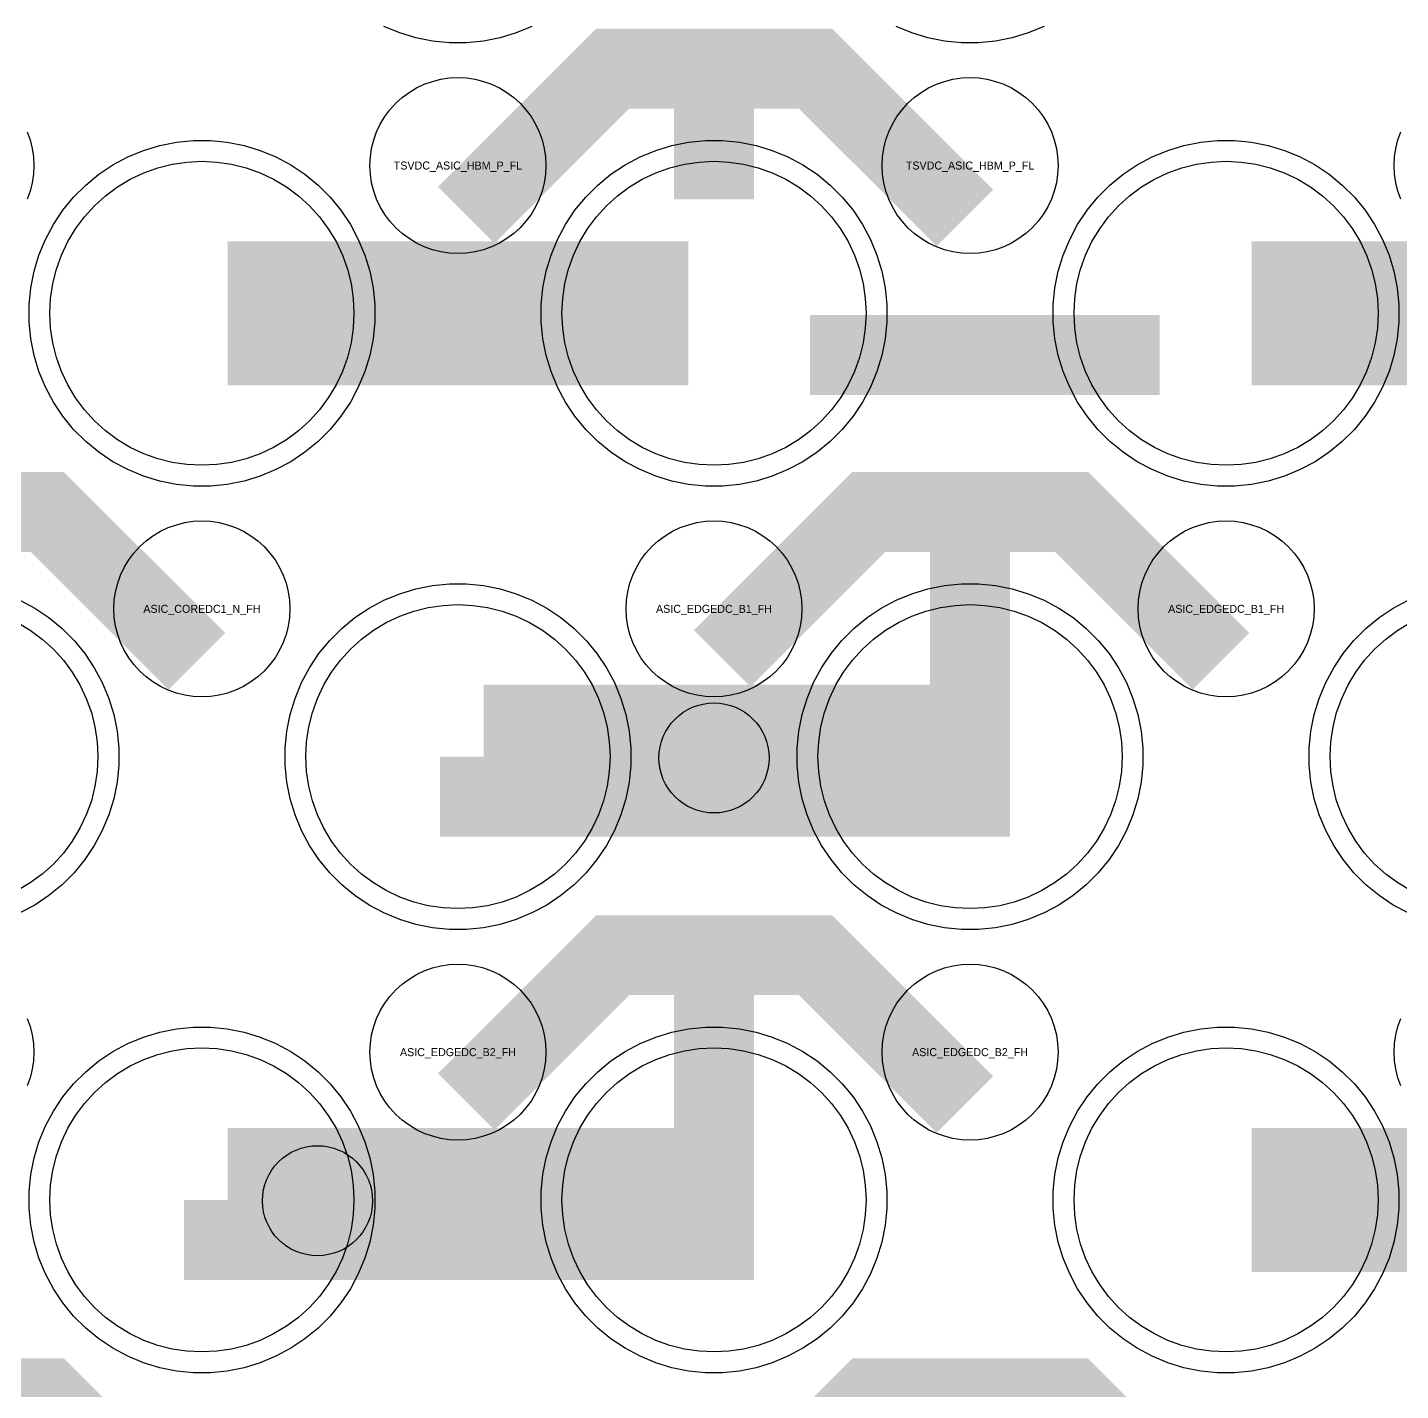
# Model space of a CAD drawing. Extents: x -11880 to 11880, y -14992 to 14992.
# Drawn here: x -9894.5 to -9465.5, y -3121.2 to -2695.1 of the extents above; entities that cross this region are included whole.
import ezdxf
from ezdxf.enums import TextEntityAlignment as Align

# ---------------------------------------------------------------- set-up
doc = ezdxf.new("R2010")
doc.units = 0
doc.header["$MEASUREMENT"] = 0
for name, color, linetype in [('GDS_775_DT_237', 138, 'CONTINUOUS'), ('RDL1_FS', 34, 'CONTINUOUS'), ('RDL_BS', 160, 'CONTINUOUS')]:
    doc.layers.add(name, color=color, linetype=linetype)

msp = doc.modelspace()

# ---------------------------------------------------------------- linework, layer by layer
at = {"layer": 'RDL1_FS', "color": 11, "true_color": 0xf27172}
for points in [[(-9840, -2831.999), (-9844.657, -2831.77), (-9849.268, -2831.086), (-9853.791, -2829.954), (-9858.181, -2828.382), (-9862.395, -2826.39), (-9866.395, -2823.992), (-9870.14, -2821.214), (-9873.594, -2818.084), (-9876.724, -2814.63), (-9879.502, -2810.885), (-9881.9, -2806.885), (-9883.892, -2802.671), (-9885.464, -2798.281), (-9886.596, -2793.758), (-9887.28, -2789.147), (-9887.509, -2784.49), (-9887.28, -2779.833), (-9886.596, -2775.222), (-9885.464, -2770.699), (-9883.892, -2766.309), (-9881.9, -2762.095), (-9879.502, -2758.095), (-9876.724, -2754.35), (-9873.594, -2750.896), (-9870.14, -2747.766), (-9866.395, -2744.988), (-9862.395, -2742.59), (-9858.181, -2740.598), (-9853.791, -2739.026), (-9849.268, -2737.894), (-9844.657, -2737.21), (-9840, -2736.981), (-9835.343, -2737.21), (-9830.732, -2737.894), (-9826.209, -2739.026), (-9821.819, -2740.598), (-9817.605, -2742.59), (-9813.605, -2744.988), (-9809.86, -2747.766), (-9806.406, -2750.896), (-9803.276, -2754.35), (-9800.498, -2758.095), (-9798.1, -2762.095), (-9796.108, -2766.309), (-9794.536, -2770.699), (-9793.404, -2775.222), (-9792.72, -2779.833), (-9792.491, -2784.49), (-9792.72, -2789.147), (-9793.404, -2793.758), (-9794.536, -2798.281), (-9796.108, -2802.671), (-9798.1, -2806.885), (-9800.498, -2810.885), (-9803.276, -2814.63), (-9806.406, -2818.084), (-9809.86, -2821.214), (-9813.605, -2823.992), (-9817.605, -2826.39), (-9821.819, -2828.382), (-9826.209, -2829.954), (-9830.732, -2831.086), (-9835.343, -2831.77)], [(-9680, -2831.999), (-9684.657, -2831.77), (-9689.268, -2831.086), (-9693.791, -2829.954), (-9698.181, -2828.382), (-9702.395, -2826.39), (-9706.395, -2823.992), (-9710.14, -2821.214), (-9713.594, -2818.084), (-9716.724, -2814.63), (-9719.502, -2810.885), (-9721.9, -2806.885), (-9723.892, -2802.671), (-9725.464, -2798.281), (-9726.596, -2793.758), (-9727.28, -2789.147), (-9727.509, -2784.49), (-9727.28, -2779.833), (-9726.596, -2775.222), (-9725.464, -2770.699), (-9723.892, -2766.309), (-9721.9, -2762.095), (-9719.502, -2758.095), (-9716.724, -2754.35), (-9713.594, -2750.896), (-9710.14, -2747.766), (-9706.395, -2744.988), (-9702.395, -2742.59), (-9698.181, -2740.598), (-9693.791, -2739.026), (-9689.268, -2737.894), (-9684.657, -2737.21), (-9680, -2736.981), (-9675.343, -2737.21), (-9670.732, -2737.894), (-9666.209, -2739.026), (-9661.819, -2740.598), (-9657.605, -2742.59), (-9653.605, -2744.988), (-9649.86, -2747.766), (-9646.406, -2750.896), (-9643.276, -2754.35), (-9640.498, -2758.095), (-9638.1, -2762.095), (-9636.108, -2766.309), (-9634.536, -2770.699), (-9633.404, -2775.222), (-9632.72, -2779.833), (-9632.491, -2784.49), (-9632.72, -2789.147), (-9633.404, -2793.758), (-9634.536, -2798.281), (-9636.108, -2802.671), (-9638.1, -2806.885), (-9640.498, -2810.885), (-9643.276, -2814.63), (-9646.406, -2818.084), (-9649.86, -2821.214), (-9653.605, -2823.992), (-9657.605, -2826.39), (-9661.819, -2828.382), (-9666.209, -2829.954), (-9670.732, -2831.086), (-9675.343, -2831.77)], [(-9520, -2831.999), (-9524.657, -2831.77), (-9529.268, -2831.086), (-9533.791, -2829.954), (-9538.181, -2828.382), (-9542.395, -2826.39), (-9546.395, -2823.992), (-9550.14, -2821.214), (-9553.594, -2818.084), (-9556.724, -2814.63), (-9559.502, -2810.885), (-9561.9, -2806.885), (-9563.892, -2802.671), (-9565.464, -2798.281), (-9566.596, -2793.758), (-9567.28, -2789.147), (-9567.509, -2784.49), (-9567.28, -2779.833), (-9566.596, -2775.222), (-9565.464, -2770.699), (-9563.892, -2766.309), (-9561.9, -2762.095), (-9559.502, -2758.095), (-9556.724, -2754.35), (-9553.594, -2750.896), (-9550.14, -2747.766), (-9546.395, -2744.988), (-9542.395, -2742.59), (-9538.181, -2740.598), (-9533.791, -2739.026), (-9529.268, -2737.894), (-9524.657, -2737.21), (-9520, -2736.981), (-9515.343, -2737.21), (-9510.732, -2737.894), (-9506.209, -2739.026), (-9501.819, -2740.598), (-9497.605, -2742.59), (-9493.605, -2744.988), (-9489.86, -2747.766), (-9486.406, -2750.896), (-9483.276, -2754.35), (-9480.498, -2758.095), (-9478.1, -2762.095), (-9476.108, -2766.309), (-9474.536, -2770.699), (-9473.404, -2775.222), (-9472.72, -2779.833), (-9472.491, -2784.49), (-9472.72, -2789.147), (-9473.404, -2793.758), (-9474.536, -2798.281), (-9476.108, -2802.671), (-9478.1, -2806.885), (-9480.498, -2810.885), (-9483.276, -2814.63), (-9486.406, -2818.084), (-9489.86, -2821.214), (-9493.605, -2823.992), (-9497.605, -2826.39), (-9501.819, -2828.382), (-9506.209, -2829.954), (-9510.732, -2831.086), (-9515.343, -2831.77)]]:
    msp.add_lwpolyline(points, close=True, dxfattribs=at)
for points in [[(-9831.998, -2784.49, 45, 45, 0), (-9759.998, -2784.49, 45, 45, 0)], [(-9759.998, -2784.49, 45, 45, 0), (-9687.998, -2784.49, 45, 45, 0)], [(-9511.998, -2784.49, 45, 45, 0), (-9439.998, -2784.49, 45, 45, 0)]]:
    msp.add_lwpolyline(points, format="xyseb", dxfattribs=at)
at = {"layer": 'RDL1_FS'}
for points in [[(-9760, -2970.564), (-9764.657, -2970.335), (-9769.268, -2969.651), (-9773.791, -2968.519), (-9778.181, -2966.947), (-9782.395, -2964.955), (-9786.395, -2962.557), (-9790.14, -2959.779), (-9793.594, -2956.649), (-9796.724, -2953.195), (-9799.502, -2949.45), (-9801.9, -2945.45), (-9803.892, -2941.236), (-9805.464, -2936.846), (-9806.596, -2932.323), (-9807.28, -2927.712), (-9807.509, -2923.055), (-9807.28, -2918.398), (-9806.596, -2913.787), (-9805.464, -2909.264), (-9803.892, -2904.874), (-9801.9, -2900.66), (-9799.502, -2896.66), (-9796.724, -2892.915), (-9793.594, -2889.461), (-9790.14, -2886.331), (-9786.395, -2883.553), (-9782.395, -2881.155), (-9778.181, -2879.163), (-9773.791, -2877.591), (-9769.268, -2876.459), (-9764.657, -2875.775), (-9760, -2875.546), (-9755.343, -2875.775), (-9750.732, -2876.459), (-9746.209, -2877.591), (-9741.819, -2879.163), (-9737.605, -2881.155), (-9733.605, -2883.553), (-9729.86, -2886.331), (-9726.406, -2889.461), (-9723.276, -2892.915), (-9720.498, -2896.66), (-9718.1, -2900.66), (-9716.108, -2904.874), (-9714.536, -2909.264), (-9713.404, -2913.787), (-9712.72, -2918.398), (-9712.491, -2923.055), (-9712.72, -2927.712), (-9713.404, -2932.323), (-9714.536, -2936.846), (-9716.108, -2941.236), (-9718.1, -2945.45), (-9720.498, -2949.45), (-9723.276, -2953.195), (-9726.406, -2956.649), (-9729.86, -2959.779), (-9733.605, -2962.557), (-9737.605, -2964.955), (-9741.819, -2966.947), (-9746.209, -2968.519), (-9750.732, -2969.651), (-9755.343, -2970.335)], [(-9600, -2970.564), (-9604.657, -2970.335), (-9609.268, -2969.651), (-9613.791, -2968.519), (-9618.181, -2966.947), (-9622.395, -2964.955), (-9626.395, -2962.557), (-9630.14, -2959.779), (-9633.594, -2956.649), (-9636.724, -2953.195), (-9639.502, -2949.45), (-9641.9, -2945.45), (-9643.892, -2941.236), (-9645.464, -2936.846), (-9646.596, -2932.323), (-9647.28, -2927.712), (-9647.509, -2923.055), (-9647.28, -2918.398), (-9646.596, -2913.787), (-9645.464, -2909.264), (-9643.892, -2904.874), (-9641.9, -2900.66), (-9639.502, -2896.66), (-9636.724, -2892.915), (-9633.594, -2889.461), (-9630.14, -2886.331), (-9626.395, -2883.553), (-9622.395, -2881.155), (-9618.181, -2879.163), (-9613.791, -2877.591), (-9609.268, -2876.459), (-9604.657, -2875.775), (-9600, -2875.546), (-9595.343, -2875.775), (-9590.732, -2876.459), (-9586.209, -2877.591), (-9581.819, -2879.163), (-9577.605, -2881.155), (-9573.605, -2883.553), (-9569.86, -2886.331), (-9566.406, -2889.461), (-9563.276, -2892.915), (-9560.498, -2896.66), (-9558.1, -2900.66), (-9556.108, -2904.874), (-9554.536, -2909.264), (-9553.404, -2913.787), (-9552.72, -2918.398), (-9552.491, -2923.055), (-9552.72, -2927.712), (-9553.404, -2932.323), (-9554.536, -2936.846), (-9556.108, -2941.236), (-9558.1, -2945.45), (-9560.498, -2949.45), (-9563.276, -2953.195), (-9566.406, -2956.649), (-9569.86, -2959.779), (-9573.605, -2962.557), (-9577.605, -2964.955), (-9581.819, -2966.947), (-9586.209, -2968.519), (-9590.732, -2969.651), (-9595.343, -2970.335)], [(-9840, -3109.129), (-9844.657, -3108.9), (-9849.268, -3108.216), (-9853.791, -3107.084), (-9858.181, -3105.512), (-9862.395, -3103.52), (-9866.395, -3101.122), (-9870.14, -3098.344), (-9873.594, -3095.214), (-9876.724, -3091.76), (-9879.502, -3088.015), (-9881.9, -3084.015), (-9883.892, -3079.801), (-9885.464, -3075.411), (-9886.596, -3070.888), (-9887.28, -3066.277), (-9887.509, -3061.62), (-9887.28, -3056.963), (-9886.596, -3052.352), (-9885.464, -3047.829), (-9883.892, -3043.439), (-9881.9, -3039.225), (-9879.502, -3035.225), (-9876.724, -3031.48), (-9873.594, -3028.026), (-9870.14, -3024.896), (-9866.395, -3022.118), (-9862.395, -3019.72), (-9858.181, -3017.728), (-9853.791, -3016.156), (-9849.268, -3015.024), (-9844.657, -3014.34), (-9840, -3014.111), (-9835.343, -3014.34), (-9830.732, -3015.024), (-9826.209, -3016.156), (-9821.819, -3017.728), (-9817.605, -3019.72), (-9813.605, -3022.118), (-9809.86, -3024.896), (-9806.406, -3028.026), (-9803.276, -3031.48), (-9800.498, -3035.225), (-9798.1, -3039.225), (-9796.108, -3043.439), (-9794.536, -3047.829), (-9793.404, -3052.352), (-9792.72, -3056.963), (-9792.491, -3061.62), (-9792.72, -3066.277), (-9793.404, -3070.888), (-9794.536, -3075.411), (-9796.108, -3079.801), (-9798.1, -3084.015), (-9800.498, -3088.015), (-9803.276, -3091.76), (-9806.406, -3095.214), (-9809.86, -3098.344), (-9813.605, -3101.122), (-9817.605, -3103.52), (-9821.819, -3105.512), (-9826.209, -3107.084), (-9830.732, -3108.216), (-9835.343, -3108.9)], [(-9680, -3109.129), (-9684.657, -3108.9), (-9689.268, -3108.216), (-9693.791, -3107.084), (-9698.181, -3105.512), (-9702.395, -3103.52), (-9706.395, -3101.122), (-9710.14, -3098.344), (-9713.594, -3095.214), (-9716.724, -3091.76), (-9719.502, -3088.015), (-9721.9, -3084.015), (-9723.892, -3079.801), (-9725.464, -3075.411), (-9726.596, -3070.888), (-9727.28, -3066.277), (-9727.509, -3061.62), (-9727.28, -3056.963), (-9726.596, -3052.352), (-9725.464, -3047.829), (-9723.892, -3043.439), (-9721.9, -3039.225), (-9719.502, -3035.225), (-9716.724, -3031.48), (-9713.594, -3028.026), (-9710.14, -3024.896), (-9706.395, -3022.118), (-9702.395, -3019.72), (-9698.181, -3017.728), (-9693.791, -3016.156), (-9689.268, -3015.024), (-9684.657, -3014.34), (-9680, -3014.111), (-9675.343, -3014.34), (-9670.732, -3015.024), (-9666.209, -3016.156), (-9661.819, -3017.728), (-9657.605, -3019.72), (-9653.605, -3022.118), (-9649.86, -3024.896), (-9646.406, -3028.026), (-9643.276, -3031.48), (-9640.498, -3035.225), (-9638.1, -3039.225), (-9636.108, -3043.439), (-9634.536, -3047.829), (-9633.404, -3052.352), (-9632.72, -3056.963), (-9632.491, -3061.62), (-9632.72, -3066.277), (-9633.404, -3070.888), (-9634.536, -3075.411), (-9636.108, -3079.801), (-9638.1, -3084.015), (-9640.498, -3088.015), (-9643.276, -3091.76), (-9646.406, -3095.214), (-9649.86, -3098.344), (-9653.605, -3101.122), (-9657.605, -3103.52), (-9661.819, -3105.512), (-9666.209, -3107.084), (-9670.732, -3108.216), (-9675.343, -3108.9)], [(-9520, -3109.129), (-9524.657, -3108.9), (-9529.268, -3108.216), (-9533.791, -3107.084), (-9538.181, -3105.512), (-9542.395, -3103.52), (-9546.395, -3101.122), (-9550.14, -3098.344), (-9553.594, -3095.214), (-9556.724, -3091.76), (-9559.502, -3088.015), (-9561.9, -3084.015), (-9563.892, -3079.801), (-9565.464, -3075.411), (-9566.596, -3070.888), (-9567.28, -3066.277), (-9567.509, -3061.62), (-9567.28, -3056.963), (-9566.596, -3052.352), (-9565.464, -3047.829), (-9563.892, -3043.439), (-9561.9, -3039.225), (-9559.502, -3035.225), (-9556.724, -3031.48), (-9553.594, -3028.026), (-9550.14, -3024.896), (-9546.395, -3022.118), (-9542.395, -3019.72), (-9538.181, -3017.728), (-9533.791, -3016.156), (-9529.268, -3015.024), (-9524.657, -3014.34), (-9520, -3014.111), (-9515.343, -3014.34), (-9510.732, -3015.024), (-9506.209, -3016.156), (-9501.819, -3017.728), (-9497.605, -3019.72), (-9493.605, -3022.118), (-9489.86, -3024.896), (-9486.406, -3028.026), (-9483.276, -3031.48), (-9480.498, -3035.225), (-9478.1, -3039.225), (-9476.108, -3043.439), (-9474.536, -3047.829), (-9473.404, -3052.352), (-9472.72, -3056.963), (-9472.491, -3061.62), (-9472.72, -3066.277), (-9473.404, -3070.888), (-9474.536, -3075.411), (-9476.108, -3079.801), (-9478.1, -3084.015), (-9480.498, -3088.015), (-9483.276, -3091.76), (-9486.406, -3095.214), (-9489.86, -3098.344), (-9493.605, -3101.122), (-9497.605, -3103.52), (-9501.819, -3105.512), (-9506.209, -3107.084), (-9510.732, -3108.216), (-9515.343, -3108.9)]]:
    msp.add_lwpolyline(points, close=True, dxfattribs=at)
for points in [[(-9897.605, -2881.155), (-9893.605, -2883.553), (-9889.86, -2886.331), (-9886.406, -2889.461), (-9883.276, -2892.915), (-9880.498, -2896.66), (-9878.1, -2900.66), (-9876.108, -2904.874), (-9874.536, -2909.264), (-9873.404, -2913.787), (-9872.72, -2918.398), (-9872.491, -2923.055), (-9872.72, -2927.712), (-9873.404, -2932.323), (-9874.536, -2936.846), (-9876.108, -2941.236), (-9878.1, -2945.45), (-9880.498, -2949.45), (-9883.276, -2953.195), (-9886.406, -2956.649), (-9889.86, -2959.779), (-9893.605, -2962.557), (-9897.605, -2964.955)], [(-9462.395, -2964.955), (-9466.395, -2962.557), (-9470.14, -2959.779), (-9473.594, -2956.649), (-9476.724, -2953.195), (-9479.502, -2949.45), (-9481.9, -2945.45), (-9483.892, -2941.236), (-9485.464, -2936.846), (-9486.596, -2932.323), (-9487.28, -2927.712), (-9487.509, -2923.055), (-9487.28, -2918.398), (-9486.596, -2913.787), (-9485.464, -2909.264), (-9483.892, -2904.874), (-9481.9, -2900.66), (-9479.502, -2896.66), (-9476.724, -2892.915), (-9473.594, -2889.461), (-9470.14, -2886.331), (-9466.395, -2883.553), (-9462.395, -2881.155)]]:
    msp.add_lwpolyline(points, dxfattribs=at)
for points in [[(-9751.998, -2923.055, 45, 45, 0), (-9679.998, -2923.055, 45, 45, 0)], [(-9679.998, -2923.055, 45, 45, 0), (-9607.998, -2923.055, 45, 45, 0)], [(-9831.998, -3061.62, 45, 45, 0), (-9759.998, -3061.62, 45, 45, 0)], [(-9759.998, -3061.62, 45, 45, 0), (-9687.998, -3061.62, 45, 45, 0)], [(-9511.998, -3061.62, 45, 45, 0), (-9439.998, -3061.62, 45, 45, 0)]]:
    msp.add_lwpolyline(points, format="xyseb", dxfattribs=at)
for centre in [(-9679.99, -2923.474), (-9803.892, -3061.868)]:
    msp.add_circle(centre, 17.2, dxfattribs=at)
at = {"layer": 'RDL_BS'}
for points in [[(-9680, -2721.95, 25, 25, 0), (-9680, -2695.489, 25, 25, 0)], [(-9600, -2948.055, 25, 25, 0), (-9600, -2834.054, 25, 25, 0)], [(-9841.599, -2893.268, 25, 25, 0), (-9888.313, -2846.554, 25, 25, 0), (-9918.071, -2846.554, 25, 25, 0)], [(-9677.438, -2892.369, 25, 25, 0), (-9631.623, -2846.554, 25, 25, 0), (-9598.07, -2846.554, 25, 25, 0)], [(-9521.599, -2893.268, 25, 25, 0), (-9568.313, -2846.554, 25, 25, 0), (-9598.071, -2846.554, 25, 25, 0)], [(-9765.603, -2935.555, 25, 25, 0), (-9587.5, -2935.555, 25, 25, 0)], [(-9680, -3086.62, 25, 25, 0), (-9680, -2972.619, 25, 25, 0)], [(-9757.438, -3030.934, 25, 25, 0), (-9711.623, -2985.119, 25, 25, 0), (-9678.07, -2985.119, 25, 25, 0)], [(-9601.599, -3031.833, 25, 25, 0), (-9648.313, -2985.119, 25, 25, 0), (-9678.071, -2985.119, 25, 25, 0)], [(-9845.603, -3074.12, 25, 25, 0), (-9667.5, -3074.12, 25, 25, 0)], [(-9600, -3225.185, 25, 25, 0), (-9600, -3111.184, 25, 25, 0)], [(-9841.599, -3170.398, 25, 25, 0), (-9888.313, -3123.684, 25, 25, 0), (-9918.071, -3123.684, 25, 25, 0)], [(-9677.438, -3169.499, 25, 25, 0), (-9631.623, -3123.684, 25, 25, 0), (-9598.07, -3123.684, 25, 25, 0)], [(-9521.599, -3170.398, 25, 25, 0), (-9568.313, -3123.684, 25, 25, 0), (-9598.071, -3123.684, 25, 25, 0)]]:
    msp.add_lwpolyline(points, format="xyseb", dxfattribs=at)
at = {"layer": 'RDL_BS', "color": 11, "true_color": 0xf27172}
for points in [[(-9680, -2703.671, 25, 25, 0), (-9680, -2748.879, 25, 25, 0)], [(-9757.438, -2753.804, 25, 25, 0), (-9711.623, -2707.989, 25, 25, 0), (-9678.07, -2707.989, 25, 25, 0)], [(-9601.599, -2754.703, 25, 25, 0), (-9648.313, -2707.989, 25, 25, 0), (-9678.071, -2707.989, 25, 25, 0)], [(-9649.984, -2797.503, 25, 25, 0), (-9540.719, -2797.503, 25, 25, 0)]]:
    msp.add_lwpolyline(points, format="xyseb", dxfattribs=at)
at = {"layer": 'RDL_BS'}
for points in [[(-9736.885, -2694.8), (-9741.795, -2696.831), (-9746.835, -2698.362), (-9752.062, -2699.408), (-9757.356, -2699.925), (-9762.644, -2699.925), (-9767.938, -2699.408), (-9773.165, -2698.362), (-9778.205, -2696.831), (-9783.115, -2694.8)], [(-9576.885, -2694.8), (-9581.795, -2696.831), (-9586.835, -2698.362), (-9592.062, -2699.408), (-9597.356, -2699.925), (-9602.644, -2699.925), (-9607.938, -2699.408), (-9613.165, -2698.362), (-9618.205, -2696.831), (-9623.115, -2694.8)], [(-9894.598, -2727.783), (-9893.691, -2730.318), (-9893.034, -2732.937), (-9892.638, -2735.609), (-9892.506, -2738.302), (-9892.638, -2740.995), (-9893.034, -2743.667), (-9893.691, -2746.286), (-9894.598, -2748.821)], [(-9465.402, -2748.821), (-9466.309, -2746.286), (-9466.966, -2743.667), (-9467.362, -2740.995), (-9467.494, -2738.302), (-9467.362, -2735.609), (-9466.966, -2732.937), (-9466.309, -2730.318), (-9465.402, -2727.783)], [(-9896.885, -2874.18), (-9892.223, -2876.672), (-9887.809, -2879.619), (-9883.708, -2882.981), (-9879.926, -2886.763), (-9876.564, -2890.864), (-9873.617, -2895.278), (-9871.125, -2899.94), (-9869.094, -2904.85), (-9867.563, -2909.89), (-9866.517, -2915.117), (-9866, -2920.411), (-9866, -2925.699), (-9866.517, -2930.993), (-9867.563, -2936.22), (-9869.094, -2941.26), (-9871.125, -2946.17), (-9873.617, -2950.832), (-9876.564, -2955.246), (-9879.926, -2959.347), (-9883.708, -2963.129), (-9887.809, -2966.491), (-9892.223, -2969.438), (-9896.885, -2971.93)], [(-9463.115, -2971.93), (-9467.777, -2969.438), (-9472.191, -2966.491), (-9476.292, -2963.129), (-9480.074, -2959.347), (-9483.436, -2955.246), (-9486.383, -2950.832), (-9488.875, -2946.17), (-9490.906, -2941.26), (-9492.437, -2936.22), (-9493.483, -2930.993), (-9494, -2925.699), (-9494, -2920.411), (-9493.483, -2915.117), (-9492.437, -2909.89), (-9490.906, -2904.85), (-9488.875, -2899.94), (-9486.383, -2895.278), (-9483.436, -2890.864), (-9480.074, -2886.763), (-9476.292, -2882.981), (-9472.191, -2879.619), (-9467.777, -2876.672), (-9463.115, -2874.18)], [(-9894.598, -3004.913), (-9893.691, -3007.448), (-9893.034, -3010.067), (-9892.638, -3012.739), (-9892.506, -3015.432), (-9892.638, -3018.125), (-9893.034, -3020.797), (-9893.691, -3023.416), (-9894.598, -3025.951)], [(-9465.402, -3025.951), (-9466.309, -3023.416), (-9466.966, -3020.797), (-9467.362, -3018.125), (-9467.494, -3015.432), (-9467.362, -3012.739), (-9466.966, -3010.067), (-9466.309, -3007.448), (-9465.402, -3004.913)]]:
    msp.add_lwpolyline(points, dxfattribs=at)
at = {"layer": 'RDL_BS', "color": 11, "true_color": 0xf27172}
for points in [[(-9760, -2765.796), (-9762.693, -2765.664), (-9765.365, -2765.268), (-9767.984, -2764.611), (-9770.519, -2763.704), (-9772.956, -2762.552), (-9775.28, -2761.159), (-9777.443, -2759.556), (-9779.442, -2757.744), (-9781.254, -2755.745), (-9782.857, -2753.582), (-9784.25, -2751.258), (-9785.402, -2748.821), (-9786.309, -2746.286), (-9786.966, -2743.667), (-9787.362, -2740.995), (-9787.494, -2738.302), (-9787.362, -2735.609), (-9786.966, -2732.937), (-9786.309, -2730.318), (-9785.402, -2727.783), (-9784.25, -2725.346), (-9782.857, -2723.022), (-9781.254, -2720.859), (-9779.442, -2718.86), (-9777.443, -2717.048), (-9775.28, -2715.445), (-9772.956, -2714.052), (-9770.519, -2712.9), (-9767.984, -2711.993), (-9765.365, -2711.336), (-9762.693, -2710.94), (-9760, -2710.808), (-9757.307, -2710.94), (-9754.635, -2711.336), (-9752.016, -2711.993), (-9749.481, -2712.9), (-9747.044, -2714.052), (-9744.72, -2715.445), (-9742.557, -2717.048), (-9740.558, -2718.86), (-9738.746, -2720.859), (-9737.143, -2723.022), (-9735.75, -2725.346), (-9734.598, -2727.783), (-9733.691, -2730.318), (-9733.034, -2732.937), (-9732.638, -2735.609), (-9732.506, -2738.302), (-9732.638, -2740.995), (-9733.034, -2743.667), (-9733.691, -2746.286), (-9734.598, -2748.821), (-9735.75, -2751.258), (-9737.143, -2753.582), (-9738.746, -2755.745), (-9740.558, -2757.744), (-9742.557, -2759.556), (-9744.72, -2761.159), (-9747.044, -2762.552), (-9749.481, -2763.704), (-9752.016, -2764.611), (-9754.635, -2765.268), (-9757.307, -2765.664)], [(-9600, -2765.796), (-9602.693, -2765.664), (-9605.365, -2765.268), (-9607.984, -2764.611), (-9610.519, -2763.704), (-9612.956, -2762.552), (-9615.28, -2761.159), (-9617.443, -2759.556), (-9619.442, -2757.744), (-9621.254, -2755.745), (-9622.857, -2753.582), (-9624.25, -2751.258), (-9625.402, -2748.821), (-9626.309, -2746.286), (-9626.966, -2743.667), (-9627.362, -2740.995), (-9627.494, -2738.302), (-9627.362, -2735.609), (-9626.966, -2732.937), (-9626.309, -2730.318), (-9625.402, -2727.783), (-9624.25, -2725.346), (-9622.857, -2723.022), (-9621.254, -2720.859), (-9619.442, -2718.86), (-9617.443, -2717.048), (-9615.28, -2715.445), (-9612.956, -2714.052), (-9610.519, -2712.9), (-9607.984, -2711.993), (-9605.365, -2711.336), (-9602.693, -2710.94), (-9600, -2710.808), (-9597.307, -2710.94), (-9594.635, -2711.336), (-9592.016, -2711.993), (-9589.481, -2712.9), (-9587.044, -2714.052), (-9584.72, -2715.445), (-9582.557, -2717.048), (-9580.558, -2718.86), (-9578.746, -2720.859), (-9577.143, -2723.022), (-9575.75, -2725.346), (-9574.598, -2727.783), (-9573.691, -2730.318), (-9573.034, -2732.937), (-9572.638, -2735.609), (-9572.506, -2738.302), (-9572.638, -2740.995), (-9573.034, -2743.667), (-9573.691, -2746.286), (-9574.598, -2748.821), (-9575.75, -2751.258), (-9577.143, -2753.582), (-9578.746, -2755.745), (-9580.558, -2757.744), (-9582.557, -2759.556), (-9584.72, -2761.159), (-9587.044, -2762.552), (-9589.481, -2763.704), (-9592.016, -2764.611), (-9594.635, -2765.268), (-9597.307, -2765.664)], [(-9842.644, -2838.49), (-9847.938, -2837.973), (-9853.165, -2836.927), (-9858.205, -2835.396), (-9863.115, -2833.365), (-9867.777, -2830.873), (-9872.191, -2827.926), (-9876.292, -2824.564), (-9880.074, -2820.782), (-9883.436, -2816.681), (-9886.383, -2812.267), (-9888.875, -2807.605), (-9890.906, -2802.695), (-9892.437, -2797.655), (-9893.483, -2792.428), (-9894, -2787.134), (-9894, -2781.846), (-9893.483, -2776.552), (-9892.437, -2771.325), (-9890.906, -2766.285), (-9888.875, -2761.375), (-9886.383, -2756.713), (-9883.436, -2752.299), (-9880.074, -2748.198), (-9876.292, -2744.416), (-9872.191, -2741.054), (-9867.777, -2738.107), (-9863.115, -2735.615), (-9858.205, -2733.584), (-9853.165, -2732.053), (-9847.938, -2731.007), (-9842.644, -2730.49), (-9837.356, -2730.49), (-9832.062, -2731.007), (-9826.835, -2732.053), (-9821.795, -2733.584), (-9816.885, -2735.615), (-9812.223, -2738.107), (-9807.809, -2741.054), (-9803.708, -2744.416), (-9799.926, -2748.198), (-9796.564, -2752.299), (-9793.617, -2756.713), (-9791.125, -2761.375), (-9789.094, -2766.285), (-9787.563, -2771.325), (-9786.517, -2776.552), (-9786, -2781.846), (-9786, -2787.134), (-9786.517, -2792.428), (-9787.563, -2797.655), (-9789.094, -2802.695), (-9791.125, -2807.605), (-9793.617, -2812.267), (-9796.564, -2816.681), (-9799.926, -2820.782), (-9803.708, -2824.564), (-9807.809, -2827.926), (-9812.223, -2830.873), (-9816.885, -2833.365), (-9821.795, -2835.396), (-9826.835, -2836.927), (-9832.062, -2837.973), (-9837.356, -2838.49)], [(-9682.644, -2838.49), (-9687.938, -2837.973), (-9693.165, -2836.927), (-9698.205, -2835.396), (-9703.115, -2833.365), (-9707.777, -2830.873), (-9712.191, -2827.926), (-9716.292, -2824.564), (-9720.074, -2820.782), (-9723.436, -2816.681), (-9726.383, -2812.267), (-9728.875, -2807.605), (-9730.906, -2802.695), (-9732.437, -2797.655), (-9733.483, -2792.428), (-9734, -2787.134), (-9734, -2781.846), (-9733.483, -2776.552), (-9732.437, -2771.325), (-9730.906, -2766.285), (-9728.875, -2761.375), (-9726.383, -2756.713), (-9723.436, -2752.299), (-9720.074, -2748.198), (-9716.292, -2744.416), (-9712.191, -2741.054), (-9707.777, -2738.107), (-9703.115, -2735.615), (-9698.205, -2733.584), (-9693.165, -2732.053), (-9687.938, -2731.007), (-9682.644, -2730.49), (-9677.356, -2730.49), (-9672.062, -2731.007), (-9666.835, -2732.053), (-9661.795, -2733.584), (-9656.885, -2735.615), (-9652.223, -2738.107), (-9647.809, -2741.054), (-9643.708, -2744.416), (-9639.926, -2748.198), (-9636.564, -2752.299), (-9633.617, -2756.713), (-9631.125, -2761.375), (-9629.094, -2766.285), (-9627.563, -2771.325), (-9626.517, -2776.552), (-9626, -2781.846), (-9626, -2787.134), (-9626.517, -2792.428), (-9627.563, -2797.655), (-9629.094, -2802.695), (-9631.125, -2807.605), (-9633.617, -2812.267), (-9636.564, -2816.681), (-9639.926, -2820.782), (-9643.708, -2824.564), (-9647.809, -2827.926), (-9652.223, -2830.873), (-9656.885, -2833.365), (-9661.795, -2835.396), (-9666.835, -2836.927), (-9672.062, -2837.973), (-9677.356, -2838.49)], [(-9522.644, -2838.49), (-9527.938, -2837.973), (-9533.165, -2836.927), (-9538.205, -2835.396), (-9543.115, -2833.365), (-9547.777, -2830.873), (-9552.191, -2827.926), (-9556.292, -2824.564), (-9560.074, -2820.782), (-9563.436, -2816.681), (-9566.383, -2812.267), (-9568.875, -2807.605), (-9570.906, -2802.695), (-9572.437, -2797.655), (-9573.483, -2792.428), (-9574, -2787.134), (-9574, -2781.846), (-9573.483, -2776.552), (-9572.437, -2771.325), (-9570.906, -2766.285), (-9568.875, -2761.375), (-9566.383, -2756.713), (-9563.436, -2752.299), (-9560.074, -2748.198), (-9556.292, -2744.416), (-9552.191, -2741.054), (-9547.777, -2738.107), (-9543.115, -2735.615), (-9538.205, -2733.584), (-9533.165, -2732.053), (-9527.938, -2731.007), (-9522.644, -2730.49), (-9517.356, -2730.49), (-9512.062, -2731.007), (-9506.835, -2732.053), (-9501.795, -2733.584), (-9496.885, -2735.615), (-9492.223, -2738.107), (-9487.809, -2741.054), (-9483.708, -2744.416), (-9479.926, -2748.198), (-9476.564, -2752.299), (-9473.617, -2756.713), (-9471.125, -2761.375), (-9469.094, -2766.285), (-9467.563, -2771.325), (-9466.517, -2776.552), (-9466, -2781.846), (-9466, -2787.134), (-9466.517, -2792.428), (-9467.563, -2797.655), (-9469.094, -2802.695), (-9471.125, -2807.605), (-9473.617, -2812.267), (-9476.564, -2816.681), (-9479.926, -2820.782), (-9483.708, -2824.564), (-9487.809, -2827.926), (-9492.223, -2830.873), (-9496.885, -2833.365), (-9501.795, -2835.396), (-9506.835, -2836.927), (-9512.062, -2837.973), (-9517.356, -2838.49)]]:
    msp.add_lwpolyline(points, close=True, dxfattribs=at)
at = {"layer": 'RDL_BS'}
for points in [[(-9840, -2904.361), (-9842.693, -2904.229), (-9845.365, -2903.833), (-9847.984, -2903.176), (-9850.519, -2902.269), (-9852.956, -2901.117), (-9855.28, -2899.724), (-9857.443, -2898.121), (-9859.442, -2896.309), (-9861.254, -2894.31), (-9862.857, -2892.147), (-9864.25, -2889.823), (-9865.402, -2887.386), (-9866.309, -2884.851), (-9866.966, -2882.232), (-9867.362, -2879.56), (-9867.494, -2876.867), (-9867.362, -2874.174), (-9866.966, -2871.502), (-9866.309, -2868.883), (-9865.402, -2866.348), (-9864.25, -2863.911), (-9862.857, -2861.587), (-9861.254, -2859.424), (-9859.442, -2857.425), (-9857.443, -2855.613), (-9855.28, -2854.01), (-9852.956, -2852.617), (-9850.519, -2851.465), (-9847.984, -2850.558), (-9845.365, -2849.901), (-9842.693, -2849.505), (-9840, -2849.373), (-9837.307, -2849.505), (-9834.635, -2849.901), (-9832.016, -2850.558), (-9829.481, -2851.465), (-9827.044, -2852.617), (-9824.72, -2854.01), (-9822.557, -2855.613), (-9820.558, -2857.425), (-9818.746, -2859.424), (-9817.143, -2861.587), (-9815.75, -2863.911), (-9814.598, -2866.348), (-9813.691, -2868.883), (-9813.034, -2871.502), (-9812.638, -2874.174), (-9812.506, -2876.867), (-9812.638, -2879.56), (-9813.034, -2882.232), (-9813.691, -2884.851), (-9814.598, -2887.386), (-9815.75, -2889.823), (-9817.143, -2892.147), (-9818.746, -2894.31), (-9820.558, -2896.309), (-9822.557, -2898.121), (-9824.72, -2899.724), (-9827.044, -2901.117), (-9829.481, -2902.269), (-9832.016, -2903.176), (-9834.635, -2903.833), (-9837.307, -2904.229)], [(-9680, -2904.361), (-9682.693, -2904.229), (-9685.365, -2903.833), (-9687.984, -2903.176), (-9690.519, -2902.269), (-9692.956, -2901.117), (-9695.28, -2899.724), (-9697.443, -2898.121), (-9699.442, -2896.309), (-9701.254, -2894.31), (-9702.857, -2892.147), (-9704.25, -2889.823), (-9705.402, -2887.386), (-9706.309, -2884.851), (-9706.966, -2882.232), (-9707.362, -2879.56), (-9707.494, -2876.867), (-9707.362, -2874.174), (-9706.966, -2871.502), (-9706.309, -2868.883), (-9705.402, -2866.348), (-9704.25, -2863.911), (-9702.857, -2861.587), (-9701.254, -2859.424), (-9699.442, -2857.425), (-9697.443, -2855.613), (-9695.28, -2854.01), (-9692.956, -2852.617), (-9690.519, -2851.465), (-9687.984, -2850.558), (-9685.365, -2849.901), (-9682.693, -2849.505), (-9680, -2849.373), (-9677.307, -2849.505), (-9674.635, -2849.901), (-9672.016, -2850.558), (-9669.481, -2851.465), (-9667.044, -2852.617), (-9664.72, -2854.01), (-9662.557, -2855.613), (-9660.558, -2857.425), (-9658.746, -2859.424), (-9657.143, -2861.587), (-9655.75, -2863.911), (-9654.598, -2866.348), (-9653.691, -2868.883), (-9653.034, -2871.502), (-9652.638, -2874.174), (-9652.506, -2876.867), (-9652.638, -2879.56), (-9653.034, -2882.232), (-9653.691, -2884.851), (-9654.598, -2887.386), (-9655.75, -2889.823), (-9657.143, -2892.147), (-9658.746, -2894.31), (-9660.558, -2896.309), (-9662.557, -2898.121), (-9664.72, -2899.724), (-9667.044, -2901.117), (-9669.481, -2902.269), (-9672.016, -2903.176), (-9674.635, -2903.833), (-9677.307, -2904.229)], [(-9520, -2904.361), (-9522.693, -2904.229), (-9525.365, -2903.833), (-9527.984, -2903.176), (-9530.519, -2902.269), (-9532.956, -2901.117), (-9535.28, -2899.724), (-9537.443, -2898.121), (-9539.442, -2896.309), (-9541.254, -2894.31), (-9542.857, -2892.147), (-9544.25, -2889.823), (-9545.402, -2887.386), (-9546.309, -2884.851), (-9546.966, -2882.232), (-9547.362, -2879.56), (-9547.494, -2876.867), (-9547.362, -2874.174), (-9546.966, -2871.502), (-9546.309, -2868.883), (-9545.402, -2866.348), (-9544.25, -2863.911), (-9542.857, -2861.587), (-9541.254, -2859.424), (-9539.442, -2857.425), (-9537.443, -2855.613), (-9535.28, -2854.01), (-9532.956, -2852.617), (-9530.519, -2851.465), (-9527.984, -2850.558), (-9525.365, -2849.901), (-9522.693, -2849.505), (-9520, -2849.373), (-9517.307, -2849.505), (-9514.635, -2849.901), (-9512.016, -2850.558), (-9509.481, -2851.465), (-9507.044, -2852.617), (-9504.72, -2854.01), (-9502.557, -2855.613), (-9500.558, -2857.425), (-9498.746, -2859.424), (-9497.143, -2861.587), (-9495.75, -2863.911), (-9494.598, -2866.348), (-9493.691, -2868.883), (-9493.034, -2871.502), (-9492.638, -2874.174), (-9492.506, -2876.867), (-9492.638, -2879.56), (-9493.034, -2882.232), (-9493.691, -2884.851), (-9494.598, -2887.386), (-9495.75, -2889.823), (-9497.143, -2892.147), (-9498.746, -2894.31), (-9500.558, -2896.309), (-9502.557, -2898.121), (-9504.72, -2899.724), (-9507.044, -2901.117), (-9509.481, -2902.269), (-9512.016, -2903.176), (-9514.635, -2903.833), (-9517.307, -2904.229)], [(-9762.644, -2977.055), (-9767.938, -2976.538), (-9773.165, -2975.492), (-9778.205, -2973.961), (-9783.115, -2971.93), (-9787.777, -2969.438), (-9792.191, -2966.491), (-9796.292, -2963.129), (-9800.074, -2959.347), (-9803.436, -2955.246), (-9806.383, -2950.832), (-9808.875, -2946.17), (-9810.906, -2941.26), (-9812.437, -2936.22), (-9813.483, -2930.993), (-9814, -2925.699), (-9814, -2920.411), (-9813.483, -2915.117), (-9812.437, -2909.89), (-9810.906, -2904.85), (-9808.875, -2899.94), (-9806.383, -2895.278), (-9803.436, -2890.864), (-9800.074, -2886.763), (-9796.292, -2882.981), (-9792.191, -2879.619), (-9787.777, -2876.672), (-9783.115, -2874.18), (-9778.205, -2872.149), (-9773.165, -2870.618), (-9767.938, -2869.572), (-9762.644, -2869.055), (-9757.356, -2869.055), (-9752.062, -2869.572), (-9746.835, -2870.618), (-9741.795, -2872.149), (-9736.885, -2874.18), (-9732.223, -2876.672), (-9727.809, -2879.619), (-9723.708, -2882.981), (-9719.926, -2886.763), (-9716.564, -2890.864), (-9713.617, -2895.278), (-9711.125, -2899.94), (-9709.094, -2904.85), (-9707.563, -2909.89), (-9706.517, -2915.117), (-9706, -2920.411), (-9706, -2925.699), (-9706.517, -2930.993), (-9707.563, -2936.22), (-9709.094, -2941.26), (-9711.125, -2946.17), (-9713.617, -2950.832), (-9716.564, -2955.246), (-9719.926, -2959.347), (-9723.708, -2963.129), (-9727.809, -2966.491), (-9732.223, -2969.438), (-9736.885, -2971.93), (-9741.795, -2973.961), (-9746.835, -2975.492), (-9752.062, -2976.538), (-9757.356, -2977.055)], [(-9602.644, -2977.055), (-9607.938, -2976.538), (-9613.165, -2975.492), (-9618.205, -2973.961), (-9623.115, -2971.93), (-9627.777, -2969.438), (-9632.191, -2966.491), (-9636.292, -2963.129), (-9640.074, -2959.347), (-9643.436, -2955.246), (-9646.383, -2950.832), (-9648.875, -2946.17), (-9650.906, -2941.26), (-9652.437, -2936.22), (-9653.483, -2930.993), (-9654, -2925.699), (-9654, -2920.411), (-9653.483, -2915.117), (-9652.437, -2909.89), (-9650.906, -2904.85), (-9648.875, -2899.94), (-9646.383, -2895.278), (-9643.436, -2890.864), (-9640.074, -2886.763), (-9636.292, -2882.981), (-9632.191, -2879.619), (-9627.777, -2876.672), (-9623.115, -2874.18), (-9618.205, -2872.149), (-9613.165, -2870.618), (-9607.938, -2869.572), (-9602.644, -2869.055), (-9597.356, -2869.055), (-9592.062, -2869.572), (-9586.835, -2870.618), (-9581.795, -2872.149), (-9576.885, -2874.18), (-9572.223, -2876.672), (-9567.809, -2879.619), (-9563.708, -2882.981), (-9559.926, -2886.763), (-9556.564, -2890.864), (-9553.617, -2895.278), (-9551.125, -2899.94), (-9549.094, -2904.85), (-9547.563, -2909.89), (-9546.517, -2915.117), (-9546, -2920.411), (-9546, -2925.699), (-9546.517, -2930.993), (-9547.563, -2936.22), (-9549.094, -2941.26), (-9551.125, -2946.17), (-9553.617, -2950.832), (-9556.564, -2955.246), (-9559.926, -2959.347), (-9563.708, -2963.129), (-9567.809, -2966.491), (-9572.223, -2969.438), (-9576.885, -2971.93), (-9581.795, -2973.961), (-9586.835, -2975.492), (-9592.062, -2976.538), (-9597.356, -2977.055)], [(-9760, -3042.926), (-9762.693, -3042.794), (-9765.365, -3042.398), (-9767.984, -3041.741), (-9770.519, -3040.834), (-9772.956, -3039.682), (-9775.28, -3038.289), (-9777.443, -3036.686), (-9779.442, -3034.874), (-9781.254, -3032.875), (-9782.857, -3030.712), (-9784.25, -3028.388), (-9785.402, -3025.951), (-9786.309, -3023.416), (-9786.966, -3020.797), (-9787.362, -3018.125), (-9787.494, -3015.432), (-9787.362, -3012.739), (-9786.966, -3010.067), (-9786.309, -3007.448), (-9785.402, -3004.913), (-9784.25, -3002.476), (-9782.857, -3000.152), (-9781.254, -2997.989), (-9779.442, -2995.99), (-9777.443, -2994.178), (-9775.28, -2992.575), (-9772.956, -2991.182), (-9770.519, -2990.03), (-9767.984, -2989.123), (-9765.365, -2988.466), (-9762.693, -2988.07), (-9760, -2987.938), (-9757.307, -2988.07), (-9754.635, -2988.466), (-9752.016, -2989.123), (-9749.481, -2990.03), (-9747.044, -2991.182), (-9744.72, -2992.575), (-9742.557, -2994.178), (-9740.558, -2995.99), (-9738.746, -2997.989), (-9737.143, -3000.152), (-9735.75, -3002.476), (-9734.598, -3004.913), (-9733.691, -3007.448), (-9733.034, -3010.067), (-9732.638, -3012.739), (-9732.506, -3015.432), (-9732.638, -3018.125), (-9733.034, -3020.797), (-9733.691, -3023.416), (-9734.598, -3025.951), (-9735.75, -3028.388), (-9737.143, -3030.712), (-9738.746, -3032.875), (-9740.558, -3034.874), (-9742.557, -3036.686), (-9744.72, -3038.289), (-9747.044, -3039.682), (-9749.481, -3040.834), (-9752.016, -3041.741), (-9754.635, -3042.398), (-9757.307, -3042.794)], [(-9600, -3042.926), (-9602.693, -3042.794), (-9605.365, -3042.398), (-9607.984, -3041.741), (-9610.519, -3040.834), (-9612.956, -3039.682), (-9615.28, -3038.289), (-9617.443, -3036.686), (-9619.442, -3034.874), (-9621.254, -3032.875), (-9622.857, -3030.712), (-9624.25, -3028.388), (-9625.402, -3025.951), (-9626.309, -3023.416), (-9626.966, -3020.797), (-9627.362, -3018.125), (-9627.494, -3015.432), (-9627.362, -3012.739), (-9626.966, -3010.067), (-9626.309, -3007.448), (-9625.402, -3004.913), (-9624.25, -3002.476), (-9622.857, -3000.152), (-9621.254, -2997.989), (-9619.442, -2995.99), (-9617.443, -2994.178), (-9615.28, -2992.575), (-9612.956, -2991.182), (-9610.519, -2990.03), (-9607.984, -2989.123), (-9605.365, -2988.466), (-9602.693, -2988.07), (-9600, -2987.938), (-9597.307, -2988.07), (-9594.635, -2988.466), (-9592.016, -2989.123), (-9589.481, -2990.03), (-9587.044, -2991.182), (-9584.72, -2992.575), (-9582.557, -2994.178), (-9580.558, -2995.99), (-9578.746, -2997.989), (-9577.143, -3000.152), (-9575.75, -3002.476), (-9574.598, -3004.913), (-9573.691, -3007.448), (-9573.034, -3010.067), (-9572.638, -3012.739), (-9572.506, -3015.432), (-9572.638, -3018.125), (-9573.034, -3020.797), (-9573.691, -3023.416), (-9574.598, -3025.951), (-9575.75, -3028.388), (-9577.143, -3030.712), (-9578.746, -3032.875), (-9580.558, -3034.874), (-9582.557, -3036.686), (-9584.72, -3038.289), (-9587.044, -3039.682), (-9589.481, -3040.834), (-9592.016, -3041.741), (-9594.635, -3042.398), (-9597.307, -3042.794)], [(-9842.644, -3115.62), (-9847.938, -3115.103), (-9853.165, -3114.057), (-9858.205, -3112.526), (-9863.115, -3110.495), (-9867.777, -3108.003), (-9872.191, -3105.056), (-9876.292, -3101.694), (-9880.074, -3097.912), (-9883.436, -3093.811), (-9886.383, -3089.397), (-9888.875, -3084.735), (-9890.906, -3079.825), (-9892.437, -3074.785), (-9893.483, -3069.558), (-9894, -3064.264), (-9894, -3058.976), (-9893.483, -3053.682), (-9892.437, -3048.455), (-9890.906, -3043.415), (-9888.875, -3038.505), (-9886.383, -3033.843), (-9883.436, -3029.429), (-9880.074, -3025.328), (-9876.292, -3021.546), (-9872.191, -3018.184), (-9867.777, -3015.237), (-9863.115, -3012.745), (-9858.205, -3010.714), (-9853.165, -3009.183), (-9847.938, -3008.137), (-9842.644, -3007.62), (-9837.356, -3007.62), (-9832.062, -3008.137), (-9826.835, -3009.183), (-9821.795, -3010.714), (-9816.885, -3012.745), (-9812.223, -3015.237), (-9807.809, -3018.184), (-9803.708, -3021.546), (-9799.926, -3025.328), (-9796.564, -3029.429), (-9793.617, -3033.843), (-9791.125, -3038.505), (-9789.094, -3043.415), (-9787.563, -3048.455), (-9786.517, -3053.682), (-9786, -3058.976), (-9786, -3064.264), (-9786.517, -3069.558), (-9787.563, -3074.785), (-9789.094, -3079.825), (-9791.125, -3084.735), (-9793.617, -3089.397), (-9796.564, -3093.811), (-9799.926, -3097.912), (-9803.708, -3101.694), (-9807.809, -3105.056), (-9812.223, -3108.003), (-9816.885, -3110.495), (-9821.795, -3112.526), (-9826.835, -3114.057), (-9832.062, -3115.103), (-9837.356, -3115.62)], [(-9682.644, -3115.62), (-9687.938, -3115.103), (-9693.165, -3114.057), (-9698.205, -3112.526), (-9703.115, -3110.495), (-9707.777, -3108.003), (-9712.191, -3105.056), (-9716.292, -3101.694), (-9720.074, -3097.912), (-9723.436, -3093.811), (-9726.383, -3089.397), (-9728.875, -3084.735), (-9730.906, -3079.825), (-9732.437, -3074.785), (-9733.483, -3069.558), (-9734, -3064.264), (-9734, -3058.976), (-9733.483, -3053.682), (-9732.437, -3048.455), (-9730.906, -3043.415), (-9728.875, -3038.505), (-9726.383, -3033.843), (-9723.436, -3029.429), (-9720.074, -3025.328), (-9716.292, -3021.546), (-9712.191, -3018.184), (-9707.777, -3015.237), (-9703.115, -3012.745), (-9698.205, -3010.714), (-9693.165, -3009.183), (-9687.938, -3008.137), (-9682.644, -3007.62), (-9677.356, -3007.62), (-9672.062, -3008.137), (-9666.835, -3009.183), (-9661.795, -3010.714), (-9656.885, -3012.745), (-9652.223, -3015.237), (-9647.809, -3018.184), (-9643.708, -3021.546), (-9639.926, -3025.328), (-9636.564, -3029.429), (-9633.617, -3033.843), (-9631.125, -3038.505), (-9629.094, -3043.415), (-9627.563, -3048.455), (-9626.517, -3053.682), (-9626, -3058.976), (-9626, -3064.264), (-9626.517, -3069.558), (-9627.563, -3074.785), (-9629.094, -3079.825), (-9631.125, -3084.735), (-9633.617, -3089.397), (-9636.564, -3093.811), (-9639.926, -3097.912), (-9643.708, -3101.694), (-9647.809, -3105.056), (-9652.223, -3108.003), (-9656.885, -3110.495), (-9661.795, -3112.526), (-9666.835, -3114.057), (-9672.062, -3115.103), (-9677.356, -3115.62)], [(-9522.644, -3115.62), (-9527.938, -3115.103), (-9533.165, -3114.057), (-9538.205, -3112.526), (-9543.115, -3110.495), (-9547.777, -3108.003), (-9552.191, -3105.056), (-9556.292, -3101.694), (-9560.074, -3097.912), (-9563.436, -3093.811), (-9566.383, -3089.397), (-9568.875, -3084.735), (-9570.906, -3079.825), (-9572.437, -3074.785), (-9573.483, -3069.558), (-9574, -3064.264), (-9574, -3058.976), (-9573.483, -3053.682), (-9572.437, -3048.455), (-9570.906, -3043.415), (-9568.875, -3038.505), (-9566.383, -3033.843), (-9563.436, -3029.429), (-9560.074, -3025.328), (-9556.292, -3021.546), (-9552.191, -3018.184), (-9547.777, -3015.237), (-9543.115, -3012.745), (-9538.205, -3010.714), (-9533.165, -3009.183), (-9527.938, -3008.137), (-9522.644, -3007.62), (-9517.356, -3007.62), (-9512.062, -3008.137), (-9506.835, -3009.183), (-9501.795, -3010.714), (-9496.885, -3012.745), (-9492.223, -3015.237), (-9487.809, -3018.184), (-9483.708, -3021.546), (-9479.926, -3025.328), (-9476.564, -3029.429), (-9473.617, -3033.843), (-9471.125, -3038.505), (-9469.094, -3043.415), (-9467.563, -3048.455), (-9466.517, -3053.682), (-9466, -3058.976), (-9466, -3064.264), (-9466.517, -3069.558), (-9467.563, -3074.785), (-9469.094, -3079.825), (-9471.125, -3084.735), (-9473.617, -3089.397), (-9476.564, -3093.811), (-9479.926, -3097.912), (-9483.708, -3101.694), (-9487.809, -3105.056), (-9492.223, -3108.003), (-9496.885, -3110.495), (-9501.795, -3112.526), (-9506.835, -3114.057), (-9512.062, -3115.103), (-9517.356, -3115.62)]]:
    msp.add_lwpolyline(points, close=True, dxfattribs=at)

# ---------------------------------------------------------------- texts
at = {"layer": 'GDS_775_DT_237', "color": 11, "true_color": 0xf27172}
for p in [(-9760, -2738.302), (-9760, -2738.302), (-9600, -2738.302), (-9600, -2738.302)]:
    msp.add_text('TSVDC_ASIC_HBM_P_FL', height=2.5, dxfattribs=at).set_placement(p, align=Align.MIDDLE_CENTER)
at = {"layer": 'GDS_775_DT_237'}
for s, p in [('ASIC_COREDC1_N_FH', (-9840, -2876.867)), ('ASIC_COREDC1_N_FH', (-9840, -2876.867)), ('ASIC_EDGEDC_B1_FH', (-9680, -2876.867)), ('ASIC_EDGEDC_B1_FH', (-9680, -2876.867)), ('ASIC_EDGEDC_B1_FH', (-9520, -2876.867)), ('ASIC_EDGEDC_B1_FH', (-9520, -2876.867)), ('ASIC_EDGEDC_B2_FH', (-9760, -3015.432)), ('ASIC_EDGEDC_B2_FH', (-9760, -3015.432)), ('ASIC_EDGEDC_B2_FH', (-9600, -3015.432)), ('ASIC_EDGEDC_B2_FH', (-9600, -3015.432))]:
    msp.add_text(s, height=2.5, dxfattribs=at).set_placement(p, align=Align.MIDDLE_CENTER)

doc.saveas('drawing.dxf')
